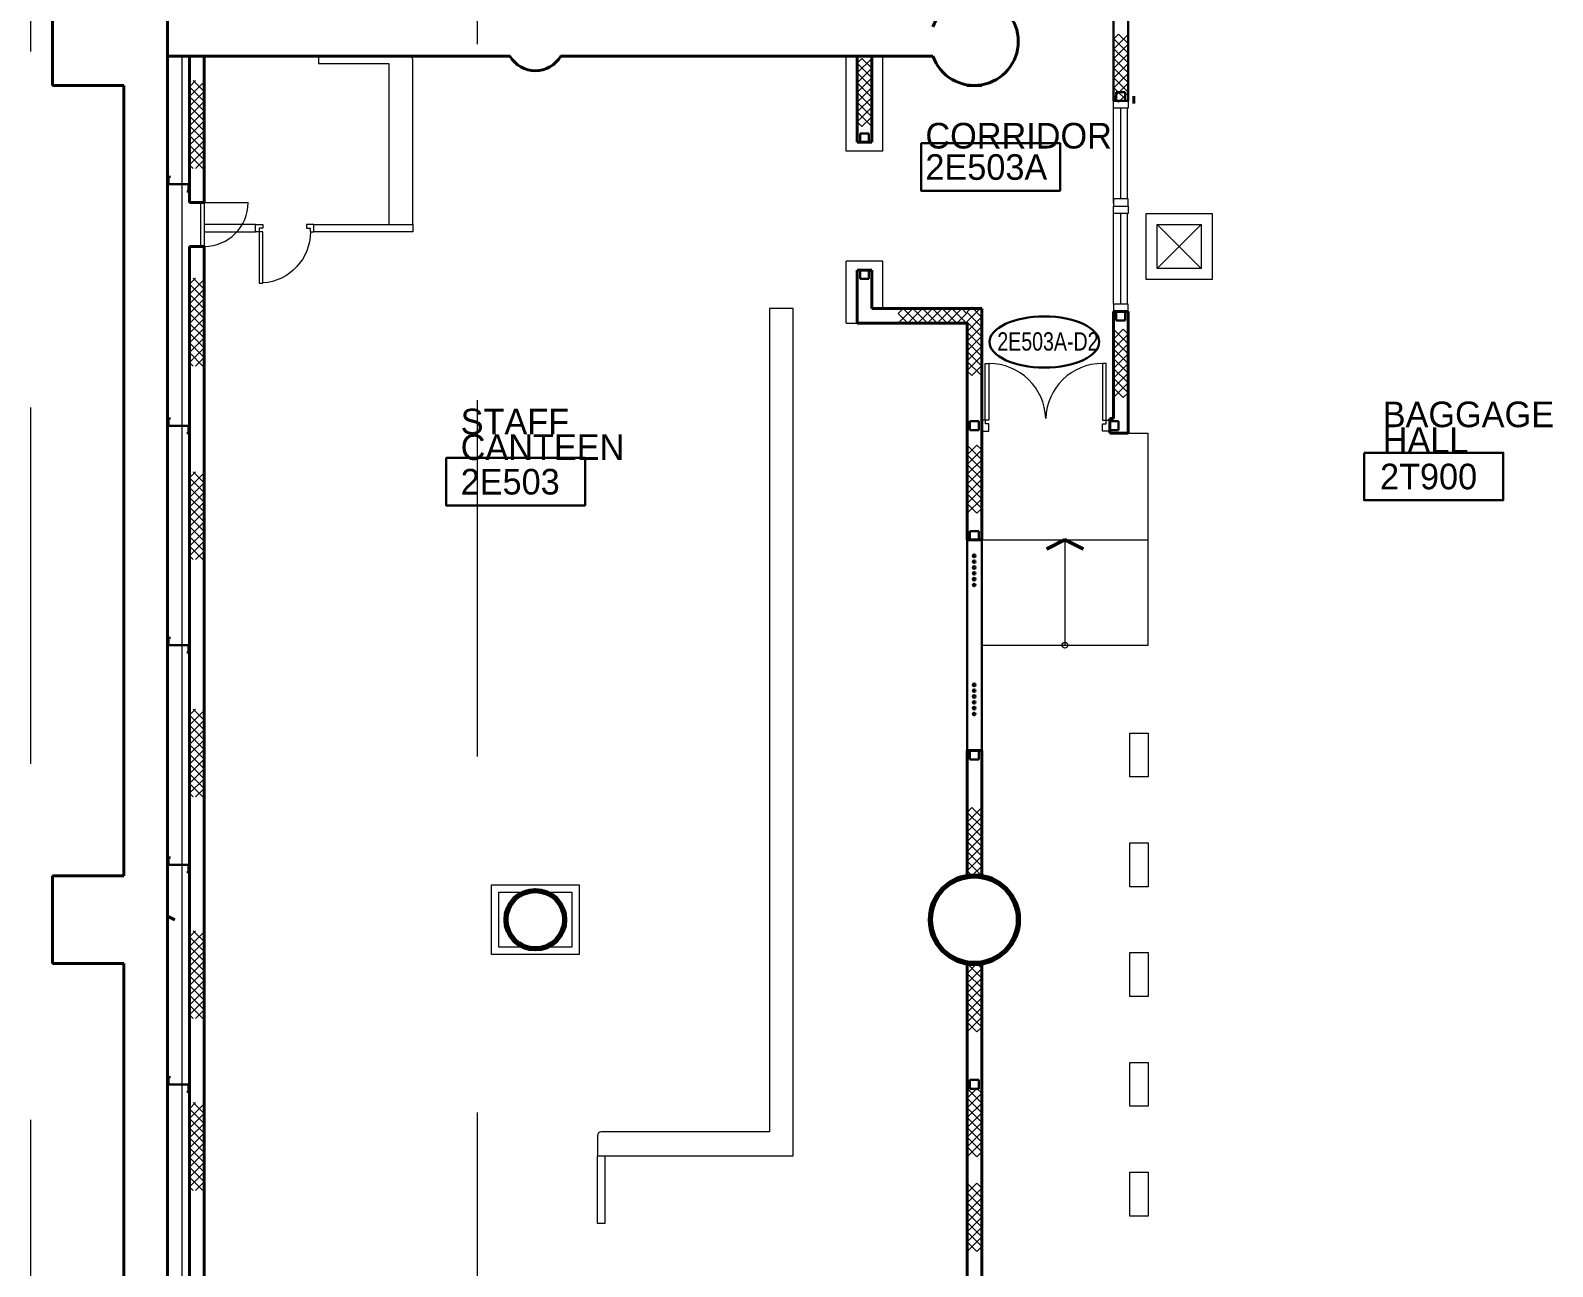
# Model space of a CAD drawing. Header units: metres. Extents: x 1807 to 3745, y 842 to 1968.
# Drawn here: x 3365.1 to 3385.9, y 1555.26 to 1572.15 of the extents above; entities that cross this region are included whole.
import ezdxf
from ezdxf.enums import TextEntityAlignment as Align

# ---------------------------------------------------------------- set-up
doc = ezdxf.new("R2010")
doc.units = ezdxf.units.M
doc.header["$MEASUREMENT"] = 0
doc.linetypes.add('DGN2', pattern=[9.732586, 4.866293, -4.866293])
doc.linetypes.add('DGN6', pattern=[18.248598, 0, -3.64972, 7.299439, -3.64972, 0, -3.64972])
doc.layers.get('0').update_dxf_attribs({"lineweight": 0})
for name, color, linetype, lineweight in [('Level 1', 7, 'Continuous', 0), ('Level 31', 7, 'Continuous', 0), ('Level 33', 7, 'Continuous', 0), ('Primary Door', 7, 'Continuous', 0), ('TRIRIGA DOOR BOX', 7, 'Continuous', 0)]:
    doc.layers.add(name, color=color, linetype=linetype, lineweight=lineweight)
doc.styles.add('Style-CHAR_FAST_FONT', font='CHAR_FAST_FONT.shx', dxfattribs={"height": 0.2})

# ---------------------------------------------------------------- blocks, each defined once
blk = doc.blocks.new('AnonymusCell_334')
at = {"layer": 'Primary Door', "color": 7, "linetype": 'Continuous', "lineweight": 30}
blk.add_ellipse((0, 0), major_axis=(0.75, 0), ratio=0.466667, dxfattribs=at)
at = {"layer": 'Primary Door', "color": 7, "linetype": 'Continuous', "lineweight": 30, "style": 'Style-CHAR_FAST_FONT', "width": 0.799986}
blk.add_text('2E503A-D2', height=0.25, dxfattribs=at).set_placement((-0.643, 0.133), align=Align.TOP_LEFT)

msp = doc.modelspace()

# ---------------------------------------------------------------- linework, layer by layer
at = {"layer": 'Level 1', "color": 7, "linetype": 'DGN2', "lineweight": 0}
for p, q in [((3371.21, 1542.766), (3371.21, 1765.49)), ((3367.475, 1569.8), (3368.075, 1569.8))]:
    msp.add_line(p, q, dxfattribs=at)
at = {"layer": 'Level 1', "color": 7, "linetype": 'DGN2', "lineweight": 13}
msp.add_line((3365.1, 1761.65), (3365.1, 1536.741), dxfattribs=at)
at = {"layer": 'Level 1', "color": 7, "linetype": 'Continuous', "lineweight": 40}
for p, q in [((3366.975, 1655.025), (3366.975, 1536.2)), ((3365.4, 1571.4), (3365.4, 1572.6)), ((3366.975, 1571.8), (3366.975, 1572.2)), ((3371.654, 1571.8), (3366.975, 1571.8)), ((3367.475, 1571.8), (3367.275, 1571.8)), ((3367.275, 1569.8), (3367.275, 1571.8)), ((3367.475, 1569.8), (3367.475, 1571.8)), ((3377.434, 1571.8), (3372.346, 1571.8)), ((3376.4, 1571.8), (3376.4, 1570.625)), ((3376.6, 1571.8), (3376.6, 1570.625)), ((3365.4, 1571.4), (3366.375, 1571.4)), ((3366.375, 1560.6), (3366.375, 1571.4)), ((3377.9, 1571.4), (3378.1, 1571.4)), ((3376.6, 1570.625), (3376.4, 1570.625)), ((3367.475, 1569.8), (3367.275, 1569.8)), ((3367.475, 1569.2), (3367.275, 1569.2)), ((3367.275, 1554.65), (3367.275, 1569.2)), ((3367.475, 1554.85), (3367.475, 1569.2)), ((3376.4, 1568.875), (3376.4, 1568.15)), ((3376.6, 1568.875), (3376.4, 1568.875)), ((3376.6, 1568.875), (3376.6, 1568.35)), ((3378.1, 1568.35), (3376.6, 1568.35)), ((3378.1, 1565.19), (3378.1, 1568.35)), ((3379.9, 1568.31), (3379.9, 1566.85)), ((3379.9, 1568.31), (3380.1, 1568.31)), ((3380.1, 1568.31), (3380.1, 1566.65)), ((3377.9, 1568.15), (3376.4, 1568.15)), ((3377.9, 1565.19), (3377.9, 1568.15)), ((3379.85, 1566.65), (3379.85, 1566.85)), ((3379.85, 1566.85), (3379.9, 1566.85)), ((3379.85, 1566.65), (3380.1, 1566.65)), ((3377.9, 1565.19), (3378.1, 1565.19)), ((3377.9, 1562.31), (3378.1, 1562.31)), ((3377.9, 1560.6), (3377.9, 1562.31)), ((3378.1, 1560.6), (3378.1, 1562.31)), ((3365.4, 1560.6), (3366.375, 1560.6)), ((3365.4, 1559.4), (3365.4, 1560.6)), ((3378.1, 1560.6), (3377.9, 1560.6)), ((3366.974, 1560.046), (3367.075, 1560)), ((3365.4, 1559.4), (3366.375, 1559.4)), ((3366.375, 1549), (3366.375, 1559.4)), ((3377.9, 1559.408), (3377.9, 1554.85)), ((3377.9, 1559.4), (3378.1, 1559.4)), ((3378.1, 1548.6), (3378.1, 1559.408))]:
    msp.add_line(p, q, dxfattribs=at)
at = {"layer": 'Level 1', "color": 7, "linetype": 'Continuous', "lineweight": 30}
for p, q in [((3379.9, 1572.81), (3379.9, 1571.19)), ((3380.1, 1572.81), (3380.1, 1571.19)), ((3379.9, 1571.19), (3380.1, 1571.19)), ((3380.06, 1571.31), (3379.94, 1571.31)), ((3379.94, 1571.31), (3379.94, 1571.19)), ((3379.94, 1571.19), (3380.06, 1571.19)), ((3380.06, 1571.19), (3380.06, 1571.31)), ((3376.56, 1570.745), (3376.44, 1570.745)), ((3376.44, 1570.745), (3376.44, 1570.625)), ((3376.44, 1570.625), (3376.56, 1570.625)), ((3376.56, 1570.625), (3376.56, 1570.745)), ((3366.988, 1570.15), (3367.012, 1570.15)), ((3366.988, 1570.15), (3366.988, 1570.05)), ((3366.988, 1570.05), (3367.262, 1570.05)), ((3367.262, 1569.95), (3367.238, 1569.95)), ((3367.262, 1570.05), (3367.262, 1569.95)), ((3376.56, 1568.875), (3376.44, 1568.875)), ((3376.44, 1568.875), (3376.44, 1568.755)), ((3376.44, 1568.755), (3376.56, 1568.755)), ((3376.56, 1568.755), (3376.56, 1568.875)), ((3380.06, 1568.31), (3379.94, 1568.31)), ((3379.94, 1568.31), (3379.94, 1568.19)), ((3380.06, 1568.19), (3380.06, 1568.31)), ((3379.94, 1568.19), (3380.06, 1568.19)), ((3366.988, 1566.85), (3367.012, 1566.85)), ((3366.988, 1566.85), (3366.988, 1566.75)), ((3378.06, 1566.81), (3377.94, 1566.81)), ((3377.94, 1566.81), (3377.94, 1566.69)), ((3378.06, 1566.69), (3378.06, 1566.81)), ((3379.97, 1566.81), (3379.85, 1566.81)), ((3379.85, 1566.81), (3379.85, 1566.69)), ((3379.97, 1566.69), (3379.97, 1566.81)), ((3366.988, 1566.75), (3367.262, 1566.75)), ((3367.262, 1566.65), (3367.238, 1566.65)), ((3367.262, 1566.75), (3367.262, 1566.65)), ((3377.94, 1566.69), (3378.06, 1566.69)), ((3379.85, 1566.69), (3379.97, 1566.69)), ((3377.9, 1565.19), (3377.9, 1562.31)), ((3378.06, 1565.31), (3377.94, 1565.31)), ((3377.94, 1565.31), (3377.94, 1565.19)), ((3377.94, 1565.19), (3378.06, 1565.19)), ((3378.06, 1565.19), (3378.06, 1565.31)), ((3378.1, 1565.19), (3378.1, 1562.31)), ((3366.988, 1563.85), (3367.012, 1563.85)), ((3366.988, 1563.85), (3366.988, 1563.75)), ((3366.988, 1563.75), (3367.262, 1563.75)), ((3367.262, 1563.75), (3367.262, 1563.65)), ((3367.262, 1563.65), (3367.238, 1563.65)), ((3378.06, 1562.31), (3377.94, 1562.31)), ((3377.94, 1562.31), (3377.94, 1562.19)), ((3378.06, 1562.19), (3378.06, 1562.31)), ((3377.94, 1562.19), (3378.06, 1562.19)), ((3366.988, 1560.85), (3367.012, 1560.85)), ((3366.988, 1560.85), (3366.988, 1560.75)), ((3366.988, 1560.75), (3367.262, 1560.75)), ((3367.262, 1560.65), (3367.238, 1560.65)), ((3367.262, 1560.75), (3367.262, 1560.65)), ((3366.988, 1557.85), (3367.012, 1557.85)), ((3366.988, 1557.85), (3366.988, 1557.75)), ((3366.988, 1557.75), (3367.262, 1557.75)), ((3367.262, 1557.65), (3367.238, 1557.65)), ((3367.262, 1557.75), (3367.262, 1557.65)), ((3378.06, 1557.81), (3377.94, 1557.81)), ((3377.94, 1557.81), (3377.94, 1557.69)), ((3377.94, 1557.69), (3378.06, 1557.69)), ((3378.06, 1557.69), (3378.06, 1557.81))]:
    msp.add_line(p, q, dxfattribs=at)
at = {"layer": 'Level 1', "color": 7, "linetype": 'Continuous', "lineweight": 0}
for p, q in [((3380.106, 1572.102), (3379.906, 1571.902)), ((3379.906, 1572.036), (3379.972, 1572.102)), ((3380.106, 1571.836), (3379.906, 1572.036)), ((3379.972, 1572.102), (3380.106, 1571.969)), ((3367.175, 1536.2), (3367.175, 1571.8)), ((3369.037, 1571.8), (3369.037, 1571.7)), ((3370.275, 1571.8), (3369.037, 1571.8)), ((3376.25, 1570.5), (3376.25, 1571.8)), ((3376.75, 1570.5), (3376.75, 1571.8)), ((3380.106, 1571.969), (3379.906, 1571.769)), ((3379.906, 1571.902), (3380.106, 1571.702)), ((3379.906, 1571.636), (3380.106, 1571.836)), ((3369.037, 1571.7), (3370, 1571.7)), ((3370, 1571.7), (3370, 1569.5)), ((3370.325, 1569.5), (3370.325, 1571.75)), ((3376.597, 1571.77), (3376.397, 1571.57)), ((3376.397, 1571.703), (3376.464, 1571.77)), ((3376.597, 1571.503), (3376.397, 1571.703)), ((3376.597, 1571.637), (3376.397, 1571.437)), ((3376.464, 1571.77), (3376.597, 1571.637)), ((3379.906, 1571.769), (3380.106, 1571.569)), ((3380.106, 1571.702), (3379.906, 1571.502)), ((3380.106, 1571.436), (3379.906, 1571.636)), ((3367.273, 1571.381), (3367.356, 1571.465)), ((3367.273, 1571.248), (3367.473, 1571.448)), ((3367.473, 1571.181), (3367.273, 1571.381)), ((3367.473, 1571.315), (3367.323, 1571.465)), ((3367.473, 1571.448), (3367.456, 1571.465)), ((3376.397, 1571.57), (3376.597, 1571.37)), ((3376.397, 1571.303), (3376.597, 1571.503)), ((3376.397, 1571.437), (3376.597, 1571.237)), ((3380.106, 1571.569), (3379.906, 1571.369)), ((3379.906, 1571.502), (3380.106, 1571.302)), ((3379.906, 1571.236), (3380.106, 1571.436)), ((3367.273, 1571.115), (3367.473, 1571.315)), ((3367.473, 1571.048), (3367.273, 1571.248)), ((3367.273, 1570.981), (3367.473, 1571.181)), ((3376.597, 1571.37), (3376.397, 1571.17)), ((3376.597, 1571.103), (3376.397, 1571.303)), ((3376.597, 1571.237), (3376.397, 1571.037)), ((3376.397, 1571.17), (3376.597, 1570.97)), ((3379.9, 1571.19), (3380.1, 1571.19)), ((3379.9, 1571.09), (3379.9, 1571.19)), ((3379.906, 1571.369), (3380.106, 1571.169)), ((3379.972, 1571.169), (3379.906, 1571.236)), ((3380.106, 1571.302), (3379.972, 1571.169)), ((3380.1, 1571.19), (3380.1, 1571.09)), ((3367.473, 1570.915), (3367.273, 1571.115)), ((3367.273, 1570.848), (3367.473, 1571.048)), ((3367.473, 1570.781), (3367.273, 1570.981)), ((3376.397, 1570.903), (3376.597, 1571.103)), ((3376.397, 1571.037), (3376.597, 1570.837)), ((3376.597, 1570.97), (3376.464, 1570.837)), ((3379.9, 1569.79), (3379.9, 1571.09)), ((3380.1, 1571.09), (3379.9, 1571.09)), ((3380.093, 1569.85), (3380.093, 1571.09)), ((3367.273, 1570.715), (3367.473, 1570.915)), ((3367.473, 1570.648), (3367.273, 1570.848)), ((3367.273, 1570.582), (3367.473, 1570.781)), ((3376.464, 1570.837), (3376.397, 1570.903)), ((3367.473, 1570.515), (3367.273, 1570.715)), ((3367.273, 1570.448), (3367.473, 1570.648)), ((3367.473, 1570.382), (3367.273, 1570.582)), ((3367.273, 1570.315), (3367.473, 1570.515)), ((3367.456, 1570.265), (3367.273, 1570.448)), ((3367.356, 1570.265), (3367.473, 1570.382)), ((3376.75, 1570.5), (3376.25, 1570.5)), ((3367.323, 1570.265), (3367.273, 1570.315)), ((3380.1, 1569.85), (3379.9, 1569.85)), ((3379.9, 1569.85), (3379.9, 1569.75)), ((3379.9, 1569.75), (3380.1, 1569.75)), ((3379.9, 1569.65), (3379.9, 1569.75)), ((3379.9, 1569.75), (3380.1, 1569.75)), ((3380.1, 1569.75), (3380.1, 1569.85)), ((3380.1, 1569.75), (3380.1, 1569.65)), ((3379.9, 1568.41), (3379.9, 1569.71)), ((3380.1, 1569.65), (3379.9, 1569.65)), ((3380.093, 1568.41), (3380.093, 1569.65)), ((3380.35, 1569.65), (3381.25, 1569.65)), ((3380.35, 1568.75), (3380.35, 1569.65)), ((3381.25, 1569.65), (3381.25, 1568.75)), ((3368.175, 1569.5), (3367.475, 1569.5)), ((3367.475, 1569.5), (3367.475, 1569.4)), ((3367.475, 1569.4), (3368.175, 1569.4)), ((3368.175, 1569.4), (3368.175, 1569.5)), ((3368.175, 1569.4), (3368.175, 1569.5)), ((3368.175, 1569.5), (3368.275, 1569.5)), ((3368.225, 1569.4), (3368.175, 1569.4)), ((3368.275, 1569.45), (3368.225, 1569.45)), ((3368.225, 1569.45), (3368.225, 1569.4)), ((3368.225, 1569.4), (3368.225, 1568.7)), ((3368.275, 1569.4), (3368.225, 1569.4)), ((3368.275, 1569.5), (3368.275, 1569.45)), ((3368.275, 1568.7), (3368.275, 1569.4)), ((3368.975, 1569.5), (3368.875, 1569.5)), ((3368.875, 1569.5), (3368.875, 1569.45)), ((3368.875, 1569.45), (3368.925, 1569.45)), ((3368.925, 1569.45), (3368.925, 1569.4)), ((3368.925, 1569.4), (3368.975, 1569.4)), ((3368.975, 1569.4), (3368.975, 1569.5)), ((3368.975, 1569.5), (3370.325, 1569.5)), ((3368.975, 1569.4), (3368.975, 1569.5)), ((3370.325, 1569.4), (3368.975, 1569.4)), ((3370, 1569.5), (3370.325, 1569.5)), ((3370.325, 1569.5), (3370.325, 1569.4)), ((3380.5, 1569.5), (3381.1, 1568.9)), ((3381.1, 1569.5), (3380.5, 1568.9)), ((3376.25, 1568.15), (3376.25, 1569)), ((3376.75, 1569), (3376.25, 1569)), ((3376.75, 1568.35), (3376.75, 1569)), ((3367.273, 1568.683), (3367.356, 1568.766)), ((3367.273, 1568.549), (3367.473, 1568.749)), ((3367.473, 1568.483), (3367.273, 1568.683)), ((3367.473, 1568.616), (3367.323, 1568.766)), ((3367.473, 1568.749), (3367.456, 1568.766)), ((3368.225, 1568.7), (3368.275, 1568.7)), ((3381.25, 1568.75), (3380.35, 1568.75)), ((3367.273, 1568.416), (3367.473, 1568.616)), ((3367.473, 1568.349), (3367.273, 1568.549)), ((3367.273, 1568.283), (3367.473, 1568.483)), ((3367.473, 1568.216), (3367.273, 1568.416)), ((3367.273, 1568.149), (3367.473, 1568.349)), ((3367.473, 1568.083), (3367.273, 1568.283)), ((3376.96, 1568.283), (3377.027, 1568.35)), ((3377.16, 1568.35), (3376.96, 1568.15)), ((3377.093, 1568.15), (3376.96, 1568.283)), ((3377.027, 1568.35), (3377.227, 1568.15)), ((3377.293, 1568.35), (3377.093, 1568.15)), ((3377.36, 1568.15), (3377.16, 1568.35)), ((3377.227, 1568.15), (3377.427, 1568.35)), ((3377.493, 1568.15), (3377.293, 1568.35)), ((3377.56, 1568.35), (3377.36, 1568.15)), ((3377.427, 1568.35), (3377.627, 1568.15)), ((3377.693, 1568.35), (3377.493, 1568.15)), ((3377.76, 1568.15), (3377.56, 1568.35)), ((3377.627, 1568.15), (3377.827, 1568.35)), ((3377.893, 1568.15), (3377.693, 1568.35)), ((3377.893, 1568.283), (3377.76, 1568.15)), ((3377.827, 1568.35), (3377.893, 1568.283)), ((3378.098, 1568.368), (3377.898, 1568.168)), ((3377.898, 1568.301), (3377.964, 1568.368)), ((3378.098, 1568.101), (3377.898, 1568.301)), ((3377.964, 1568.368), (3378.098, 1568.234)), ((3380.1, 1568.41), (3379.9, 1568.41)), ((3379.9, 1568.41), (3379.9, 1568.31)), ((3379.9, 1568.31), (3380.1, 1568.31)), ((3380.1, 1568.31), (3380.1, 1568.41)), ((3367.273, 1568.016), (3367.473, 1568.216)), ((3367.473, 1567.95), (3367.273, 1568.149)), ((3367.273, 1567.883), (3367.473, 1568.083)), ((3376.25, 1568.15), (3376.4, 1568.15)), ((3378.098, 1568.234), (3377.898, 1568.034)), ((3377.898, 1568.168), (3378.098, 1567.968)), ((3377.898, 1567.901), (3378.098, 1568.101)), ((3379.9, 1567.934), (3380.033, 1568.068)), ((3380.1, 1567.868), (3379.9, 1568.068)), ((3380.033, 1568.068), (3380.1, 1568.001)), ((3367.473, 1567.816), (3367.273, 1568.016)), ((3367.273, 1567.75), (3367.473, 1567.95)), ((3367.473, 1567.683), (3367.273, 1567.883)), ((3377.898, 1568.034), (3378.098, 1567.834)), ((3378.098, 1567.968), (3377.898, 1567.768)), ((3378.098, 1567.701), (3377.898, 1567.901)), ((3380.1, 1568.001), (3379.9, 1567.801)), ((3380.1, 1567.734), (3379.9, 1567.934)), ((3379.9, 1567.668), (3380.1, 1567.868)), ((3367.273, 1567.616), (3367.473, 1567.816)), ((3367.456, 1567.566), (3367.273, 1567.75)), ((3367.356, 1567.566), (3367.473, 1567.683)), ((3378.098, 1567.834), (3377.898, 1567.634)), ((3377.898, 1567.768), (3378.098, 1567.568)), ((3377.898, 1567.501), (3378.098, 1567.701)), ((3377.898, 1567.634), (3378.098, 1567.434)), ((3379.9, 1567.801), (3380.1, 1567.601)), ((3379.9, 1567.534), (3380.1, 1567.734)), ((3380.1, 1567.468), (3379.9, 1567.668)), ((3367.323, 1567.566), (3367.273, 1567.616)), ((3377.964, 1567.434), (3377.898, 1567.501)), ((3378.098, 1567.568), (3377.964, 1567.434)), ((3378.147, 1566.825), (3378.147, 1567.6)), ((3378.147, 1567.6), (3378.197, 1567.6)), ((3378.197, 1567.6), (3378.197, 1566.825)), ((3379.8, 1567.6), (3379.75, 1567.6)), ((3379.75, 1567.6), (3379.75, 1566.825)), ((3379.8, 1566.825), (3379.8, 1567.6)), ((3380.1, 1567.601), (3379.9, 1567.401)), ((3380.1, 1567.334), (3379.9, 1567.534)), ((3379.9, 1567.268), (3380.1, 1567.468)), ((3379.9, 1567.401), (3380.1, 1567.201)), ((3379.9, 1567.134), (3380.1, 1567.334)), ((3380.033, 1567.134), (3379.9, 1567.268)), ((3380.1, 1567.201), (3380.033, 1567.134)), ((3378.1, 1566.825), (3378.1, 1566.675)), ((3378.15, 1566.825), (3378.1, 1566.825)), ((3378.197, 1566.825), (3378.147, 1566.825)), ((3378.15, 1566.775), (3378.15, 1566.825)), ((3379.75, 1566.825), (3379.8, 1566.825)), ((3379.8, 1566.775), (3379.8, 1566.825)), ((3379.8, 1566.825), (3379.85, 1566.825)), ((3379.85, 1566.825), (3379.85, 1566.675)), ((3378.1, 1566.675), (3378.2, 1566.675)), ((3378.2, 1566.775), (3378.15, 1566.775)), ((3378.2, 1566.675), (3378.2, 1566.775)), ((3379.75, 1566.675), (3379.75, 1566.775)), ((3379.75, 1566.775), (3379.8, 1566.775)), ((3379.85, 1566.675), (3379.75, 1566.675)), ((3380.1, 1566.65), (3380.375, 1566.65)), ((3380.375, 1563.75), (3380.375, 1566.65)), ((3377.901, 1566.353), (3378.034, 1566.486)), ((3378.101, 1566.286), (3377.901, 1566.486)), ((3378.101, 1566.42), (3377.901, 1566.22)), ((3378.034, 1566.486), (3378.101, 1566.42)), ((3378.101, 1566.153), (3377.901, 1566.353)), ((3377.901, 1566.086), (3378.101, 1566.286)), ((3377.901, 1566.22), (3378.101, 1566.02)), ((3367.273, 1566.037), (3367.356, 1566.121)), ((3367.273, 1565.904), (3367.473, 1566.104)), ((3367.473, 1565.837), (3367.273, 1566.037)), ((3367.273, 1565.771), (3367.473, 1565.971)), ((3367.473, 1565.971), (3367.323, 1566.121)), ((3367.473, 1566.104), (3367.456, 1566.121)), ((3377.901, 1565.953), (3378.101, 1566.153)), ((3378.101, 1565.886), (3377.901, 1566.086)), ((3378.101, 1566.02), (3377.901, 1565.82)), ((3367.473, 1565.704), (3367.273, 1565.904)), ((3367.273, 1565.637), (3367.473, 1565.837)), ((3367.473, 1565.571), (3367.273, 1565.771)), ((3378.101, 1565.753), (3377.901, 1565.953)), ((3377.901, 1565.686), (3378.101, 1565.886)), ((3377.901, 1565.82), (3378.101, 1565.62)), ((3367.273, 1565.504), (3367.473, 1565.704)), ((3367.473, 1565.437), (3367.273, 1565.637)), ((3367.273, 1565.371), (3367.473, 1565.571)), ((3377.901, 1565.553), (3378.101, 1565.753)), ((3378.034, 1565.553), (3377.901, 1565.686)), ((3378.101, 1565.62), (3378.034, 1565.553)), ((3367.473, 1565.304), (3367.273, 1565.504)), ((3367.273, 1565.237), (3367.473, 1565.437)), ((3367.473, 1565.171), (3367.273, 1565.371)), ((3367.273, 1565.104), (3367.473, 1565.304)), ((3367.473, 1565.037), (3367.273, 1565.237)), ((3367.273, 1564.971), (3367.473, 1565.171)), ((3378.1, 1565.19), (3378.1, 1563.75)), ((3378.1, 1565.19), (3380.375, 1565.19)), ((3379.238, 1565.19), (3379.238, 1563.75)), ((3367.456, 1564.921), (3367.273, 1565.104)), ((3367.323, 1564.921), (3367.273, 1564.971)), ((3367.356, 1564.921), (3367.473, 1565.037)), ((3378.1, 1563.75), (3380.375, 1563.75)), ((3367.273, 1562.794), (3367.356, 1562.877)), ((3367.273, 1562.66), (3367.473, 1562.86)), ((3367.473, 1562.727), (3367.323, 1562.877)), ((3367.473, 1562.86), (3367.456, 1562.877)), ((3367.473, 1562.594), (3367.273, 1562.794)), ((3367.273, 1562.527), (3367.473, 1562.727)), ((3367.473, 1562.46), (3367.273, 1562.66)), ((3367.273, 1562.394), (3367.473, 1562.594)), ((3367.473, 1562.327), (3367.273, 1562.527)), ((3367.273, 1562.26), (3367.473, 1562.46)), ((3380.125, 1562.55), (3380.375, 1562.55)), ((3380.125, 1561.95), (3380.125, 1562.55)), ((3380.375, 1562.55), (3380.375, 1561.95)), ((3367.473, 1562.194), (3367.273, 1562.394)), ((3367.273, 1562.127), (3367.473, 1562.327)), ((3367.473, 1562.06), (3367.273, 1562.26)), ((3367.273, 1561.994), (3367.473, 1562.194)), ((3367.473, 1561.927), (3367.273, 1562.127)), ((3367.273, 1561.86), (3367.473, 1562.06)), ((3367.473, 1561.794), (3367.273, 1561.994)), ((3367.273, 1561.727), (3367.473, 1561.927)), ((3367.456, 1561.677), (3367.273, 1561.86)), ((3380.375, 1561.95), (3380.125, 1561.95)), ((3367.323, 1561.677), (3367.273, 1561.727)), ((3367.356, 1561.677), (3367.473, 1561.794)), ((3377.967, 1561.533), (3377.9, 1561.467)), ((3377.9, 1561.333), (3378.1, 1561.533)), ((3377.9, 1561.467), (3378.1, 1561.267)), ((3377.9, 1561.2), (3378.1, 1561.4)), ((3378.1, 1561.4), (3377.967, 1561.533)), ((3378.1, 1561.133), (3377.9, 1561.333)), ((3378.1, 1561.267), (3377.9, 1561.067)), ((3378.1, 1561), (3377.9, 1561.2)), ((3377.9, 1560.933), (3378.1, 1561.133)), ((3377.9, 1561.067), (3378.1, 1560.867)), ((3377.9, 1560.8), (3378.1, 1561)), ((3380.125, 1561.05), (3380.375, 1561.05)), ((3380.125, 1560.45), (3380.125, 1561.05)), ((3380.375, 1561.05), (3380.375, 1560.45)), ((3378.1, 1560.733), (3377.9, 1560.933)), ((3378.1, 1560.867), (3377.9, 1560.667)), ((3378.1, 1560.6), (3377.9, 1560.8)), ((3377.9, 1560.667), (3377.967, 1560.6)), ((3377.967, 1560.6), (3378.1, 1560.733)), ((3371.4, 1559.525), (3371.4, 1560.475)), ((3371.4, 1560.475), (3372.6, 1560.475)), ((3371.5, 1559.625), (3371.5, 1560.375)), ((3371.5, 1560.375), (3372.5, 1560.375)), ((3372.5, 1560.375), (3372.5, 1559.625)), ((3372.6, 1560.475), (3372.6, 1559.525)), ((3380.375, 1560.45), (3380.125, 1560.45)), ((3367.273, 1559.767), (3367.356, 1559.85)), ((3367.273, 1559.634), (3367.473, 1559.834)), ((3367.473, 1559.567), (3367.273, 1559.767)), ((3367.473, 1559.7), (3367.323, 1559.85)), ((3367.473, 1559.834), (3367.456, 1559.85)), ((3367.273, 1559.5), (3367.473, 1559.7)), ((3367.473, 1559.434), (3367.273, 1559.634)), ((3367.273, 1559.367), (3367.473, 1559.567)), ((3372.6, 1559.525), (3371.4, 1559.525)), ((3372.5, 1559.625), (3371.5, 1559.625)), ((3380.125, 1559.55), (3380.375, 1559.55)), ((3380.125, 1558.95), (3380.125, 1559.55)), ((3380.375, 1559.55), (3380.375, 1558.95)), ((3367.473, 1559.3), (3367.273, 1559.5)), ((3367.273, 1559.234), (3367.473, 1559.434)), ((3367.473, 1559.167), (3367.273, 1559.367)), ((3377.9, 1559.4), (3378.1, 1559.2)), ((3378.033, 1559.4), (3377.9, 1559.267)), ((3377.9, 1559.133), (3378.1, 1559.333)), ((3378.1, 1559.333), (3378.033, 1559.4)), ((3367.273, 1559.1), (3367.473, 1559.3)), ((3367.473, 1559.034), (3367.273, 1559.234)), ((3367.273, 1558.967), (3367.473, 1559.167)), ((3377.9, 1559.267), (3378.1, 1559.067)), ((3378.1, 1559.2), (3377.9, 1559)), ((3378.1, 1558.933), (3377.9, 1559.133)), ((3367.473, 1558.901), (3367.273, 1559.1)), ((3367.273, 1558.834), (3367.473, 1559.034)), ((3367.473, 1558.767), (3367.273, 1558.967)), ((3367.273, 1558.701), (3367.473, 1558.901)), ((3378.1, 1559.067), (3377.9, 1558.867)), ((3377.9, 1559), (3378.1, 1558.8)), ((3377.9, 1558.733), (3378.1, 1558.933)), ((3380.375, 1558.95), (3380.125, 1558.95)), ((3367.456, 1558.651), (3367.273, 1558.834)), ((3367.323, 1558.651), (3367.273, 1558.701)), ((3367.356, 1558.651), (3367.473, 1558.767)), ((3377.9, 1558.867), (3378.1, 1558.667)), ((3378.1, 1558.8), (3377.9, 1558.6)), ((3378.1, 1558.533), (3377.9, 1558.733)), ((3378.1, 1558.667), (3377.9, 1558.467)), ((3377.9, 1558.6), (3378.033, 1558.467)), ((3378.033, 1558.467), (3378.1, 1558.533)), ((3380.125, 1558.05), (3380.375, 1558.05)), ((3380.125, 1557.45), (3380.125, 1558.05)), ((3380.375, 1558.05), (3380.375, 1557.45)), ((3377.9, 1557.695), (3378.1, 1557.495)), ((3378.033, 1557.695), (3377.9, 1557.561)), ((3378.1, 1557.628), (3378.033, 1557.695)), ((3367.273, 1557.417), (3367.356, 1557.5)), ((3367.273, 1557.284), (3367.473, 1557.484)), ((3367.473, 1557.35), (3367.323, 1557.5)), ((3367.473, 1557.484), (3367.456, 1557.5)), ((3377.9, 1557.428), (3378.1, 1557.628)), ((3377.9, 1557.561), (3378.1, 1557.361)), ((3378.1, 1557.495), (3377.9, 1557.295)), ((3380.375, 1557.45), (3380.125, 1557.45)), ((3367.473, 1557.217), (3367.273, 1557.417)), ((3367.273, 1557.15), (3367.473, 1557.35)), ((3367.473, 1557.084), (3367.273, 1557.284)), ((3378.1, 1557.228), (3377.9, 1557.428)), ((3378.1, 1557.361), (3377.9, 1557.161)), ((3377.9, 1557.295), (3378.1, 1557.095)), ((3367.273, 1557.017), (3367.473, 1557.217)), ((3367.473, 1556.95), (3367.273, 1557.15)), ((3367.273, 1556.884), (3367.473, 1557.084)), ((3377.9, 1557.028), (3378.1, 1557.228)), ((3377.9, 1557.161), (3378.1, 1556.961)), ((3378.1, 1557.095), (3377.9, 1556.895)), ((3378.1, 1556.828), (3377.9, 1557.028)), ((3367.473, 1556.817), (3367.273, 1557.017)), ((3367.273, 1556.75), (3367.473, 1556.95)), ((3367.473, 1556.684), (3367.273, 1556.884)), ((3367.273, 1556.617), (3367.473, 1556.817)), ((3378.1, 1556.961), (3377.9, 1556.761)), ((3377.9, 1556.895), (3378.033, 1556.761)), ((3378.033, 1556.761), (3378.1, 1556.828)), ((3367.473, 1556.55), (3367.273, 1556.75)), ((3367.273, 1556.484), (3367.473, 1556.684)), ((3367.473, 1556.417), (3367.273, 1556.617)), ((3367.273, 1556.351), (3367.473, 1556.55)), ((3367.456, 1556.301), (3367.273, 1556.484)), ((3367.356, 1556.301), (3367.473, 1556.417)), ((3377.9, 1556.4), (3378.1, 1556.2)), ((3378.033, 1556.4), (3377.9, 1556.267)), ((3378.1, 1556.333), (3378.033, 1556.4)), ((3380.125, 1556.55), (3380.375, 1556.55)), ((3380.125, 1555.95), (3380.125, 1556.55)), ((3380.375, 1556.55), (3380.375, 1555.95)), ((3367.323, 1556.301), (3367.273, 1556.351)), ((3377.9, 1556.133), (3378.1, 1556.333)), ((3377.9, 1556.267), (3378.1, 1556.067)), ((3378.1, 1556.2), (3377.9, 1556)), ((3378.1, 1555.933), (3377.9, 1556.133)), ((3378.1, 1556.067), (3377.9, 1555.867)), ((3377.9, 1556), (3378.1, 1555.8)), ((3377.9, 1555.733), (3378.1, 1555.933)), ((3377.9, 1555.867), (3378.1, 1555.667)), ((3378.1, 1555.8), (3377.9, 1555.6)), ((3380.375, 1555.95), (3380.125, 1555.95)), ((3378.1, 1555.533), (3377.9, 1555.733)), ((3378.1, 1555.667), (3377.9, 1555.467)), ((3377.9, 1555.6), (3378.033, 1555.467)), ((3378.033, 1555.467), (3378.1, 1555.533))]:
    msp.add_line(p, q, dxfattribs=at)
at = {"layer": 'Level 1', "color": 7, "linetype": 'DGN6', "lineweight": 40}
msp.add_line((3380.18, 1571.251), (3380.18, 1568.266), dxfattribs=at)
at = {"layer": 'Level 1', "color": 7, "linetype": 'Continuous', "lineweight": 13}
for p, q in [((3380, 1569.85), (3380, 1571.09)), ((3367.425, 1569.8), (3367.425, 1569.2)), ((3367.475, 1569.8), (3367.475, 1569.2)), ((3380, 1568.41), (3380, 1569.65)), ((3380.5, 1569.5), (3381.1, 1569.5)), ((3380.5, 1568.9), (3380.5, 1569.5)), ((3381.1, 1569.5), (3381.1, 1568.9)), ((3381.1, 1568.9), (3380.5, 1568.9))]:
    msp.add_line(p, q, dxfattribs=at)
at = {"layer": 'Level 1', "color": 7, "linetype": 'Continuous', "lineweight": 0, "ltscale": 1000}
for p, q in [((3375.525, 1568.35), (3375.2, 1568.35)), ((3375.2, 1568.35), (3375.2, 1557.1)), ((3375.525, 1556.775), (3375.525, 1568.35)), ((3372.85, 1557.05), (3372.85, 1556.775)), ((3375.2, 1557.1), (3372.9, 1557.1)), ((3372.85, 1556.775), (3375.525, 1556.775)), ((3372.85, 1555.85), (3372.85, 1556.775)), ((3372.85, 1556.775), (3372.95, 1556.775)), ((3372.95, 1556.775), (3372.95, 1555.85)), ((3372.95, 1555.85), (3372.85, 1555.85))]:
    msp.add_line(p, q, dxfattribs=at)
at = {"layer": 'Level 1', "color": 7, "linetype": 'Continuous', "lineweight": 53}
for p, q in [((3379.238, 1565.19), (3378.985, 1565.064)), ((3379.49, 1565.064), (3379.238, 1565.19))]:
    msp.add_line(p, q, dxfattribs=at)
at = {"layer": 'Level 1', "color": 7, "linetype": 'Continuous', "lineweight": 30}
for centre in [(3377.998, 1564.973), (3377.998, 1564.893), (3377.998, 1564.813), (3377.998, 1564.733), (3377.998, 1564.653), (3377.998, 1564.573), (3377.998, 1563.21), (3377.998, 1563.13), (3377.998, 1563.05), (3377.998, 1562.97), (3377.998, 1562.89), (3377.998, 1562.81)]:
    msp.add_circle(centre, 0.0175, dxfattribs=at)
at = {"layer": 'Level 1', "color": 7, "linetype": 'Continuous', "lineweight": 0}
msp.add_circle((3379.238, 1563.75), 0.04, dxfattribs=at)
at = {"layer": 'Level 1', "color": 7, "linetype": 'Continuous', "lineweight": 70}
for centre, radius in [((3378, 1560), 0.6), ((3372, 1560), 0.4)]:
    msp.add_circle(centre, radius, dxfattribs=at)
at = {"layer": 'Level 1', "color": 7, "linetype": 'Continuous', "lineweight": 40}
for centre, radius, start, end in [((3378, 1572), 0.6, 199.4713, 160.5287), ((3372, 1572), 0.4, 210.0001, 329.9999)]:
    msp.add_arc(centre, radius, start, end, dxfattribs=at)
at = {"layer": 'Level 1', "color": 7, "linetype": 'Continuous', "lineweight": 0}
for centre, radius, start, end in [((3370.275, 1571.75), 0.05, 0, 90), ((3378.2, 1566.825), 0.775, 1.8333, 90), ((3379.75, 1566.825), 0.775, 90, 178.1667)]:
    msp.add_arc(centre, radius, start, end, dxfattribs=at)
at = {"layer": 'Level 1', "color": 7, "linetype": 'DGN2', "lineweight": 0}
msp.add_arc((3367.475, 1569.8), 0.6, 270, 0, dxfattribs=at)
at = {"layer": 'Level 1', "color": 7, "linetype": 'Continuous', "lineweight": 0, "ltscale": 1000}
msp.add_arc((3372.9, 1557.05), 0.05, 90, 180, dxfattribs=at)
at = {"layer": 'Level 1', "color": 7, "linetype": 'Continuous', "lineweight": 0, "extrusion": (0, 0, -1)}
msp.add_ellipse((3368.232, 1569.4), major_axis=(0, -0.7), ratio=0.990772, start_param=-1.570796, end_param=-0.062419, dxfattribs=at)
at = {"layer": 'TRIRIGA DOOR BOX', "color": 251, "linetype": 'Continuous', "lineweight": 30, "true_color": 0x555555}
for points in [[(3377.271, 1570.61), (3379.171, 1570.61), (3379.171, 1569.96), (3377.271, 1569.96)], [(3370.78, 1566.31), (3372.68, 1566.31), (3372.68, 1565.66), (3370.78, 1565.66)], [(3383.327, 1566.381), (3385.227, 1566.381), (3385.227, 1565.731), (3383.327, 1565.731)]]:
    msp.add_lwpolyline(points, close=True, dxfattribs=at)

# ---------------------------------------------------------------- block references
at = {"color": 7, "linetype": 'Continuous', "lineweight": 0}
msp.add_blockref('AnonymusCell_334', (3378.957, 1567.894), dxfattribs=at)

# ---------------------------------------------------------------- texts
at = {"layer": 'Level 31', "color": 7, "linetype": 'Continuous', "lineweight": 30, "style": 'Style-CHAR_FAST_FONT'}
msp.add_text('CORRIDOR', height=0.35, dxfattribs=at).set_placement((3377.331, 1570.713), align=Align.MIDDLE_LEFT)
at = {"layer": 'Level 31', "color": 7, "linetype": 'Continuous', "lineweight": 30, "char_height": 0.35, "width": 2.54949, "attachment_point": 4, "line_spacing_factor": 0.6, "style": 'Style-CHAR_FAST_FONT'}
for s, insert in [('BAGGAGE\\PHALL\\P', (3383.581, 1566.73)), ('STAFF\\PCANTEEN\\P', (3370.98, 1566.63))]:
    msp.add_mtext(s, dxfattribs=dict(at, insert=insert))
at = {"layer": 'Level 33', "color": 7, "linetype": 'Continuous', "lineweight": 13, "style": 'Style-CHAR_FAST_FONT'}
for s, p in [('2E503A', (3377.331, 1570.285)), ('2E503', (3370.98, 1565.985))]:
    msp.add_text(s, height=0.35, dxfattribs=at).set_placement(p, align=Align.MIDDLE_LEFT)
at = {"layer": 'Level 33', "color": 7, "linetype": 'Continuous', "lineweight": 30, "style": 'Style-CHAR_FAST_FONT'}
msp.add_text('2T900', height=0.35, dxfattribs=at).set_placement((3383.544, 1566.056), align=Align.MIDDLE_LEFT)

doc.saveas('drawing.dxf')
